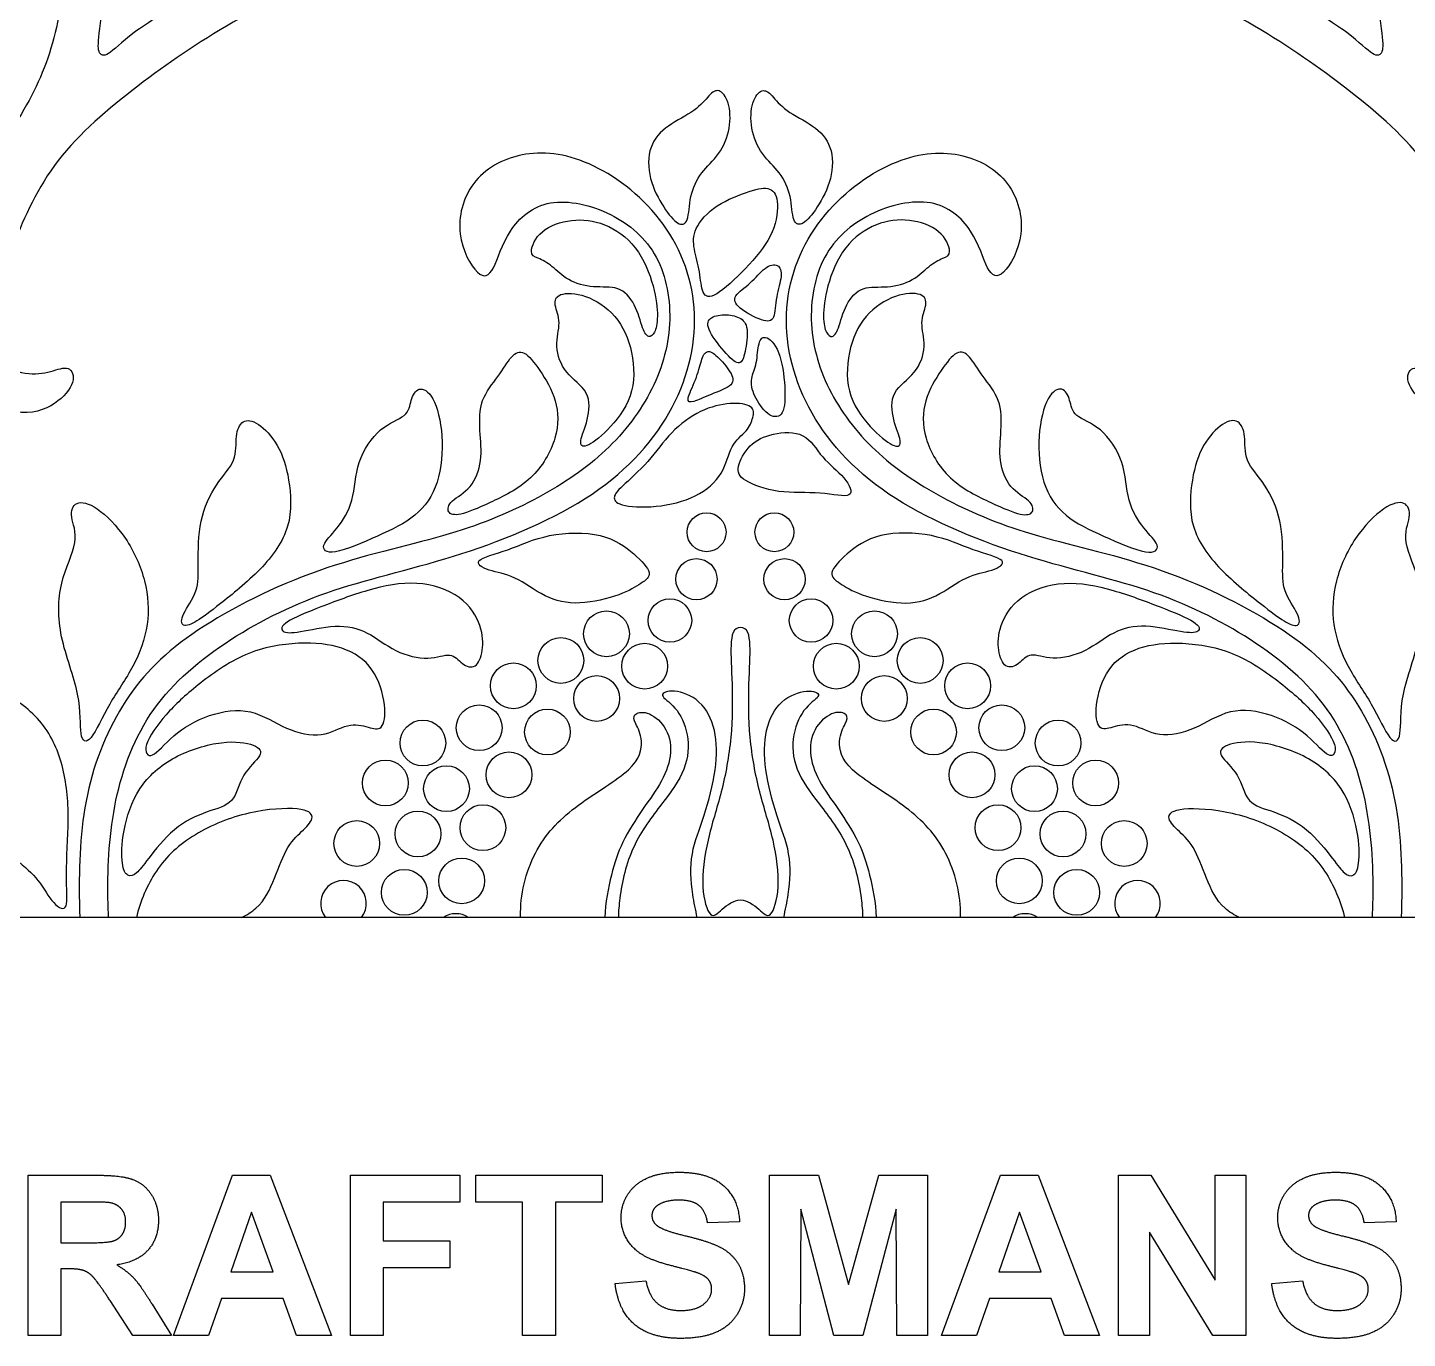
# Model space of a CAD drawing. Header units: millimetres. Extents: x 0 to 462, y -16 to 227.
# Drawn here: x 86.8 to 138.2, y -15.7 to 33.1 of the extents above; entities that cross this region are included whole.
import ezdxf

# ---------------------------------------------------------------- set-up
doc = ezdxf.new("R2010")
doc.units = ezdxf.units.MM
doc.header["$MEASUREMENT"] = 0
doc.layers.add('Layer 03', color=5, linetype='Continuous')

msp = doc.modelspace()

# ---------------------------------------------------------------- linework, layer by layer
at = {"layer": 'Layer 03'}
for p, q in [((226.757, 0), (0, 0)), ((86.86, -15.555), (86.86, -9.592)), ((86.86, -9.592), (89.381, -9.592)), ((92.268, -15.555), (94.462, -9.592)), ((94.462, -9.592), (95.865, -9.592)), ((95.865, -9.592), (98.156, -15.555)), ((98.86, -15.555), (98.86, -9.592)), ((98.86, -9.592), (102.934, -9.592)), ((102.934, -9.592), (102.934, -10.592)), ((103.527, -10.592), (103.527, -9.592)), ((103.527, -9.592), (108.23, -9.592)), ((108.23, -9.592), (108.23, -10.592)), ((114.453, -15.555), (114.453, -9.592)), ((114.453, -9.592), (116.277, -9.592)), ((116.277, -9.592), (117.397, -13.66)), ((117.397, -13.66), (118.531, -9.592)), ((118.531, -9.592), (120.342, -9.592)), ((120.342, -9.592), (120.342, -15.555)), ((120.86, -15.555), (123.055, -9.592)), ((123.055, -9.592), (124.458, -9.592)), ((124.458, -9.592), (126.749, -15.555)), ((127.453, -15.555), (127.453, -9.592)), ((127.453, -9.592), (128.653, -9.592)), ((128.653, -9.592), (131.045, -13.496)), ((131.045, -13.496), (131.045, -9.592)), ((131.045, -9.592), (132.193, -9.592)), ((132.193, -9.592), (132.193, -15.555)), ((89.012, -10.592), (88.082, -10.592)), ((88.082, -10.592), (88.082, -12.111)), ((102.934, -10.592), (100.082, -10.592)), ((100.082, -10.592), (100.082, -12.037)), ((105.268, -10.592), (103.527, -10.592)), ((105.268, -15.555), (105.268, -10.592)), ((108.23, -10.592), (106.49, -10.592)), ((106.49, -10.592), (106.49, -15.555)), ((95.175, -10.963), (94.401, -13.185)), ((95.985, -13.185), (95.175, -10.963)), ((115.619, -10.861), (115.601, -15.555)), ((116.85, -15.555), (115.619, -10.861)), ((119.175, -10.861), (117.928, -15.555)), ((119.193, -15.555), (119.175, -10.861)), ((123.768, -10.963), (122.993, -13.185)), ((124.577, -13.185), (123.768, -10.963)), ((113.342, -11.333), (112.156, -11.37)), ((130.957, -15.555), (128.601, -11.71)), ((128.601, -11.71), (128.601, -15.555)), ((137.786, -11.333), (136.601, -11.37)), ((88.082, -12.111), (88.964, -12.111)), ((100.082, -12.037), (102.564, -12.037)), ((102.564, -12.037), (102.564, -13.037)), ((88.324, -13.074), (88.082, -13.074)), ((88.082, -13.074), (88.082, -15.555)), ((94.401, -13.185), (95.985, -13.185)), ((102.564, -13.037), (100.082, -13.037)), ((100.082, -13.037), (100.082, -15.555)), ((122.993, -13.185), (124.577, -13.185)), ((108.712, -13.629), (109.86, -13.518)), ((133.156, -13.629), (134.305, -13.518)), ((90.761, -15.555), (89.913, -14.261)), ((94.053, -14.185), (93.575, -15.555)), ((96.349, -14.185), (94.053, -14.185)), ((96.849, -15.555), (96.349, -14.185)), ((122.645, -14.185), (122.168, -15.555)), ((124.942, -14.185), (122.645, -14.185)), ((125.441, -15.555), (124.942, -14.185)), ((91.474, -14.394), (92.193, -15.555)), ((88.082, -15.555), (86.86, -15.555)), ((92.193, -15.555), (90.761, -15.555)), ((93.575, -15.555), (92.268, -15.555)), ((98.156, -15.555), (96.849, -15.555)), ((100.082, -15.555), (98.86, -15.555)), ((106.49, -15.555), (105.268, -15.555)), ((115.601, -15.555), (114.453, -15.555)), ((117.928, -15.555), (116.85, -15.555)), ((120.342, -15.555), (119.193, -15.555)), ((122.168, -15.555), (120.86, -15.555)), ((126.749, -15.555), (125.441, -15.555)), ((128.601, -15.555), (127.453, -15.555)), ((132.193, -15.555), (130.957, -15.555))]:
    msp.add_line(p, q, dxfattribs=at)
for centre, radius in [((112.116, 14.341), 0.724), ((114.641, 14.341), 0.724), ((111.74, 12.593), 0.767), ((115.017, 12.593), 0.767), ((110.752, 11.056), 0.809), ((116.005, 11.056), 0.809), ((108.389, 10.561), 0.852), ((118.368, 10.561), 0.852), ((106.692, 9.568), 0.852), ((120.066, 9.568), 0.852), ((109.812, 9.355), 0.852), ((116.945, 9.355), 0.852), ((104.924, 8.624), 0.852), ((121.833, 8.624), 0.852), ((108.025, 8.153), 0.852), ((118.732, 8.153), 0.852), ((103.651, 7.063), 0.852), ((106.191, 6.905), 0.852), ((120.566, 6.905), 0.852), ((123.106, 7.063), 0.852), ((101.555, 6.495), 0.852), ((125.202, 6.495), 0.852), ((100.159, 5.009), 0.852), ((104.76, 5.311), 0.852), ((121.998, 5.311), 0.852), ((126.598, 5.009), 0.852), ((102.432, 4.796), 0.852), ((124.325, 4.796), 0.852), ((103.789, 3.343), 0.852), ((122.968, 3.343), 0.852), ((99.093, 2.757), 0.852), ((101.37, 3.112), 0.852), ((125.387, 3.112), 0.852), ((127.664, 2.757), 0.852), ((102.999, 1.363), 0.852), ((123.758, 1.363), 0.852), ((100.861, 0.935), 0.852), ((125.896, 0.935), 0.852)]:
    msp.add_circle(centre, radius, dxfattribs=at)
for centre, start, end in [((98.599, 0.526), 321.8939, 218.1061), ((128.158, 0.526), 321.8939, 218.1061), ((102.784, -0.709), 56.3603, 123.6397), ((123.974, -0.709), 56.3603, 123.6397)]:
    msp.add_arc(centre, 0.852, start, end, dxfattribs=at)
for points, knots in [([(84.03, 75.271), (83.878, 74.963), (83.734, 74.226), (84.016, 73.168), (84.671, 72.885), (85.214, 73.103), (85.214, 73.364), (84.779, 73.864), (85.384, 74.955), (86.29, 75.419), (88.292, 74.828), (91.585, 73.098), (94.462, 70.98), (96.851, 68.562), (99.294, 65.377), (100.802, 62.419), (101.64, 58.79), (101.765, 54.942), (101.177, 51.621), (99.267, 47.736), (97.123, 45.19), (94.335, 42.804), (91.515, 41.503), (89.264, 41.354), (87.945, 41.781), (87.592, 42.636), (87.871, 43.49), (87.388, 43.62), (86.682, 43.1), (86.565, 41.911), (87.344, 40.611), (88.986, 39.867), (91.439, 39.793), (94.114, 40.722), (96.365, 42.422), (99.1, 44.728), (101.3, 47.466), (102.191, 49.633), (102.357, 50.32), (102.781, 50.017), (103.283, 48.887), (104.328, 48.157), (105.808, 48.132), (106.746, 48.699), (106.474, 49.168), (106.474, 50.278), (107.535, 50.821), (108.966, 50.574), (109.78, 49.513), (110.101, 48.206), (109.662, 45.892), (108.675, 43.816), (106.527, 41.551), (103.874, 39.494), (100.619, 37.891), (95.273, 35.604), (92.759, 34.195), (90.584, 32.867), (89.777, 31.986), (89.435, 32.157), (89.484, 32.818), (89.777, 35.116), (89.536, 37.74), (88.222, 39.776), (86.901, 40.716), (85.441, 40.836), (84.374, 40.024), (84.574, 39.203), (85.195, 39.644), (86.217, 39.842), (87.235, 39.123), (88.235, 37.602), (88.336, 35.201), (87.716, 31.852), (86.335, 29.332), (83.83, 25.85), (79.993, 22.861), (76.277, 21.305), (70.61, 21.483), (66.832, 22.562), (62.728, 25.702), (61.501, 30.104), (62.601, 34.084), (65.367, 36.229), (68.269, 36.684), (70.375, 35.689), (71.285, 34.152), (71.598, 32.843), (71.285, 32.274), (71.058, 32.473), (70.83, 33.868), (69.407, 35.29), (67.188, 35.774), (64.912, 34.949), (63.489, 33.412), (62.692, 31.563), (62.749, 29.969), (63.29, 29.343), (63.461, 29.571), (63.517, 31.108), (64.428, 32.985), (66.391, 33.953), (68.412, 33.64), (69.635, 32.502), (69.891, 30.738), (69.066, 29.856), (68.302, 29.856), (67.363, 30.083), (68.198, 28.86), (69.507, 28.12), (72.068, 28.717), (73.689, 31.164), (73.661, 33.668), (72.676, 36.524), (69.479, 38.494), (65.768, 38.751), (62.679, 37.067), (60.338, 34.155), (59.644, 29.902), (60.857, 25.629), (63.629, 21.991), (68.184, 20.083), (72.765, 19.226), (77.867, 19.828), (80.431, 21.089), (82.932, 22.74), (84.396, 24.735), (84.625, 24.23), (83.794, 22.465), (84.079, 20.788), (84.43, 20.171)], [284.813503, 284.813503, 284.813503, 284.813503, 285.716294, 286.942366, 288.168438, 289.39451, 290.620582, 291.846654, 293.072726, 294.298798, 295.52487, 296.750942, 297.977014, 299.203086, 300.429158, 301.65523, 302.881301, 304.107373, 305.333445, 306.559517, 307.785589, 309.011661, 310.237733, 311.463805, 312.689877, 313.915949, 315.142021, 316.368093, 317.594165, 318.820237, 320.046309, 321.272381, 322.498453, 323.724525, 324.950597, 326.176669, 327.402741, 328.628813, 329.854885, 331.080957, 332.307029, 333.533101, 334.759173, 335.985244, 337.211316, 338.437388, 339.66346, 340.889532, 342.115604, 343.341676, 344.567748, 345.79382, 347.019892, 348.245964, 349.472036, 350.698108, 351.92418, 353.150252, 354.376324, 355.602396, 356.828468, 358.05454, 359.280612, 360.506684, 361.732756, 362.958828, 364.1849, 365.410972, 366.637044, 367.863116, 369.089187, 370.315259, 371.541331, 372.767403, 373.993475, 375.219547, 376.445619, 377.671691, 378.897763, 380.123835, 381.349907, 382.575979, 383.802051, 385.028123, 386.254195, 387.480267, 388.706339, 389.932411, 391.158483, 392.384555, 393.610627, 394.836699, 396.062771, 397.288843, 398.514915, 399.740987, 400.967059, 402.193131, 403.419202, 404.645274, 405.871346, 407.097418, 408.32349, 409.549562, 410.775634, 412.001706, 413.227778, 414.45385, 415.679922, 416.905994, 418.132066, 419.358138, 420.58421, 421.810282, 423.036354, 424.262426, 425.488498, 426.71457, 427.940642, 429.166714, 430.392786, 431.618858, 432.84493, 434.071002, 435.297074, 436.523145, 437.749217, 438.975289, 440.201361, 441.28472, 441.28472, 441.28472, 441.28472]), ([(142.328, 20.171), (142.678, 20.788), (142.964, 22.465), (142.132, 24.23), (142.361, 24.735), (143.825, 22.74), (146.326, 21.089), (148.89, 19.828), (153.993, 19.226), (158.573, 20.083), (163.128, 21.991), (165.9, 25.629), (167.113, 29.902), (166.419, 34.155), (164.079, 37.067), (160.989, 38.751), (157.278, 38.494), (154.081, 36.524), (153.096, 33.668), (153.068, 31.164), (154.69, 28.717), (157.25, 28.12), (158.559, 28.86), (159.394, 30.083), (158.456, 29.856), (157.691, 29.856), (156.866, 30.738), (157.122, 32.502), (158.346, 33.64), (160.366, 33.953), (162.329, 32.985), (163.24, 31.108), (163.297, 29.571), (163.467, 29.343), (164.008, 29.969), (164.065, 31.563), (163.268, 33.412), (161.845, 34.949), (159.569, 35.774), (157.35, 35.29), (155.927, 33.868), (155.699, 32.473), (155.472, 32.274), (155.159, 32.843), (155.472, 34.152), (156.382, 35.689), (158.488, 36.684), (161.39, 36.229), (164.156, 34.084), (165.256, 30.104), (164.029, 25.702), (159.925, 22.562), (156.147, 21.483), (150.481, 21.305), (146.764, 22.861), (142.927, 25.85), (140.423, 29.332), (139.041, 31.852), (138.422, 35.201), (138.522, 37.602), (139.522, 39.123), (140.54, 39.842), (141.562, 39.644), (142.183, 39.203), (142.383, 40.024), (141.317, 40.836), (139.856, 40.716), (138.535, 39.776), (137.221, 37.74), (136.98, 35.116), (137.274, 32.818), (137.323, 32.157), (136.98, 31.986), (136.173, 32.867), (133.998, 34.195), (131.484, 35.604), (126.139, 37.891), (122.883, 39.494), (120.23, 41.551), (118.082, 43.816), (117.096, 45.892), (116.657, 48.206), (116.977, 49.513), (117.791, 50.574), (119.222, 50.821), (120.283, 50.278), (120.283, 49.168), (120.012, 48.699), (120.949, 48.132), (122.429, 48.157), (123.475, 48.887), (123.976, 50.017), (124.4, 50.32), (124.566, 49.633), (125.457, 47.466), (127.658, 44.728), (130.392, 42.422), (132.643, 40.722), (135.318, 39.793), (137.771, 39.867), (139.413, 40.611), (140.192, 41.911), (140.075, 43.1), (139.369, 43.62), (138.886, 43.49), (139.165, 42.636), (138.812, 41.781), (137.493, 41.354), (135.242, 41.503), (132.422, 42.804), (129.634, 45.19), (127.49, 47.736), (125.58, 51.621), (124.992, 54.942), (125.117, 58.79), (125.955, 62.419), (127.463, 65.377), (129.906, 68.562), (132.296, 70.98), (135.173, 73.098), (138.465, 74.828), (140.467, 75.419), (141.373, 74.955), (141.978, 73.864), (141.543, 73.364), (141.543, 73.103), (142.087, 72.885), (142.741, 73.168), (143.023, 74.226), (142.88, 74.963), (142.727, 75.271)], [27.157249, 27.157249, 27.157249, 27.157249, 28.240608, 29.46668, 30.692752, 31.918824, 33.144896, 34.370968, 35.59704, 36.823112, 38.049184, 39.275256, 40.501328, 41.7274, 42.953472, 44.179544, 45.405616, 46.631688, 47.85776, 49.083831, 50.309903, 51.535975, 52.762047, 53.988119, 55.214191, 56.440263, 57.666335, 58.892407, 60.118479, 61.344551, 62.570623, 63.796695, 65.022767, 66.248839, 67.474911, 68.700983, 69.927055, 71.153127, 72.379199, 73.605271, 74.831343, 76.057415, 77.283487, 78.509559, 79.735631, 80.961703, 82.187774, 83.413846, 84.639918, 85.86599, 87.092062, 88.318134, 89.544206, 90.770278, 91.99635, 93.222422, 94.448494, 95.674566, 96.900638, 98.12671, 99.352782, 100.578854, 101.804926, 103.030998, 104.25707, 105.483142, 106.709214, 107.935286, 109.161358, 110.38743, 111.613502, 112.839574, 114.065646, 115.291717, 116.517789, 117.743861, 118.969933, 120.196005, 121.422077, 122.648149, 123.874221, 125.100293, 126.326365, 127.552437, 128.778509, 130.004581, 131.230653, 132.456725, 133.682797, 134.908869, 136.134941, 137.361013, 138.587085, 139.813157, 141.039229, 142.265301, 143.491373, 144.717445, 145.943517, 147.169589, 148.395661, 149.621732, 150.847804, 152.073876, 153.299948, 154.52602, 155.752092, 156.978164, 158.204236, 159.430308, 160.65638, 161.882452, 163.108524, 164.334596, 165.560668, 166.78674, 168.012812, 169.238884, 170.464956, 171.691028, 172.9171, 174.143172, 175.369244, 176.595316, 177.821388, 179.04746, 180.273532, 181.499604, 182.725675, 183.628467, 183.628467, 183.628467, 183.628467]), ([(113.379, 60.154), (113.102, 60.154), (112.793, 59.628), (111.807, 58.07), (111.217, 56.689), (111.512, 54.998), (112.204, 53.104), (112.873, 50.974), (112.972, 48.806), (112.454, 48.215), (111.986, 48.437), (111.888, 49.915), (111.494, 51.64), (110.177, 53.488), (108.208, 54.72), (106.097, 54.966), (103.747, 53.833), (103.557, 51.886), (104.131, 50.235), (104.846, 49.89), (105.097, 50.038), (105.073, 51.147), (105.836, 52.252), (107.815, 52.905), (109.786, 52.215), (111.289, 50.44), (111.909, 47.849), (111.286, 44.436), (108.903, 41.008), (104.348, 37.796), (98.878, 35.597), (94.286, 33.336), (90.92, 31.011), (87.68, 28.284), (86.249, 24.945), (85.247, 22.517), (85.558, 20.617), (86.807, 20.162), (87.733, 20.303), (88.416, 20.588), (88.672, 19.962), (87.961, 19.079), (86.968, 18.704), (86.297, 18.835), (86.247, 18.846)], [22.069582, 22.069582, 22.069582, 22.069582, 23.295654, 24.521726, 25.747798, 26.97387, 28.199942, 29.426014, 30.652086, 31.878158, 33.10423, 34.330302, 35.556374, 36.782446, 38.008518, 39.23459, 40.460662, 41.686734, 42.912806, 44.138878, 45.36495, 46.591021, 47.817093, 49.043165, 50.269237, 51.495309, 52.721381, 53.947453, 55.173525, 56.399597, 57.625669, 58.851741, 60.077813, 61.303885, 62.529957, 63.756029, 64.982101, 66.208173, 67.434245, 68.660317, 69.886389, 71.112461, 72.338533, 72.436733, 72.436733, 72.436733, 72.436733]), ([(140.51, 18.846), (140.46, 18.835), (139.789, 18.704), (138.796, 19.079), (138.085, 19.962), (138.341, 20.588), (139.024, 20.303), (139.95, 20.162), (141.199, 20.617), (141.51, 22.517), (140.508, 24.945), (139.077, 28.284), (135.837, 31.011), (132.471, 33.336), (127.879, 35.597), (122.41, 37.796), (117.855, 41.008), (115.471, 44.436), (114.849, 47.849), (115.468, 50.44), (116.971, 52.215), (118.942, 52.905), (120.921, 52.252), (121.685, 51.147), (121.66, 50.038), (121.912, 49.89), (122.626, 50.235), (123.2, 51.886), (123.01, 53.833), (120.66, 54.966), (118.549, 54.72), (116.58, 53.488), (115.264, 51.64), (114.869, 49.915), (114.771, 48.437), (114.303, 48.215), (113.786, 48.806), (113.884, 50.974), (114.553, 53.104), (115.245, 54.998), (115.54, 56.689), (114.95, 58.07), (113.964, 59.628), (113.655, 60.154), (113.379, 60.154)], [-28.297568, -28.297568, -28.297568, -28.297568, -28.199368, -26.973296, -25.747224, -24.521152, -23.29508, -22.069008, -20.842936, -19.616864, -18.390792, -17.16472, -15.938648, -14.712576, -13.486504, -12.260432, -11.034361, -9.808289, -8.582217, -7.356145, -6.130073, -4.904001, -3.677929, -2.451857, -1.225785, 0.000287, 1.226359, 2.452431, 3.678503, 4.904575, 6.130647, 7.356719, 8.582791, 9.808863, 11.034935, 12.261007, 13.487079, 14.713151, 15.939223, 17.165295, 18.391367, 19.617439, 20.843511, 22.069582, 22.069582, 22.069582, 22.069582]), ([(89.854, 0), (89.841, 0.256), (89.799, 1.71), (89.943, 4.375), (91.258, 7.907), (94.266, 10.458), (98.082, 12.319), (102.929, 13.344), (108.252, 15.584), (111.182, 18.904), (112.029, 22.765), (110.623, 26.193), (107.669, 28.374), (105.149, 28.612), (103.209, 27.489), (102.698, 25.378), (103.651, 23.71), (104.196, 23.948), (104.639, 25.616), (106.137, 26.91), (108.656, 26.331), (110.46, 24.765), (110.946, 22.075), (110.172, 19.471), (108.345, 17.165), (105.772, 15.48), (102.561, 14.149), (97.686, 13.152), (92.763, 10.689), (90.347, 8.255), (88.832, 4.659), (88.743, 1.621), (88.773, 0.234), (88.782, 0)], [4.970079, 4.970079, 4.970079, 4.970079, 5.353255, 7.137674, 8.922092, 10.70651, 12.490929, 14.275347, 16.059766, 17.844184, 19.628602, 21.413021, 23.197439, 24.981858, 26.766276, 28.550694, 30.335113, 32.119531, 33.90395, 35.688368, 37.472786, 39.257205, 41.041623, 42.826042, 44.61046, 46.394878, 48.179297, 49.963715, 51.748134, 53.532552, 55.31697, 57.101389, 57.475223, 57.475223, 57.475223, 57.475223]), ([(136.903, 0), (136.916, 0.256), (136.958, 1.71), (136.814, 4.375), (135.5, 7.907), (132.491, 10.458), (128.675, 12.319), (123.828, 13.344), (118.506, 15.584), (115.575, 18.904), (114.728, 22.765), (116.134, 26.193), (119.088, 28.374), (121.608, 28.612), (123.548, 27.489), (124.059, 25.378), (123.106, 23.71), (122.561, 23.948), (122.118, 25.616), (120.62, 26.91), (118.101, 26.331), (116.297, 24.765), (115.811, 22.075), (116.586, 19.471), (118.412, 17.165), (120.985, 15.48), (124.196, 14.149), (129.071, 13.152), (133.994, 10.689), (136.41, 8.255), (137.925, 4.659), (138.015, 1.621), (137.984, 0.234), (137.975, 0)], [4.970079, 4.970079, 4.970079, 4.970079, 5.353255, 7.137674, 8.922092, 10.70651, 12.490929, 14.275347, 16.059766, 17.844184, 19.628602, 21.413021, 23.197439, 24.981858, 26.766276, 28.550694, 30.335113, 32.119531, 33.90395, 35.688368, 37.472786, 39.257205, 41.041623, 42.826042, 44.61046, 46.394878, 48.179297, 49.963715, 51.748134, 53.532552, 55.31697, 57.101389, 57.475223, 57.475223, 57.475223, 57.475223]), ([(111.767, 0), (111.708, 0.282), (111.537, 1.071), (111.48, 2.414), (112.049, 3.733), (112.506, 5.548), (112.506, 7.028), (111.913, 8.144), (110.843, 8.525), (110.262, 8.289), (110.97, 7.908), (111.496, 6.855), (111.405, 5.495), (110.795, 4.684), (110.441, 4.219), (110.086, 3.753), (109.279, 2.7), (108.901, 1.053), (108.835, 0.227), (108.831, 0)], [8.711458, 8.711458, 8.711458, 8.711458, 9.109306, 9.810022, 10.510738, 11.211454, 11.91217, 12.612886, 13.313602, 14.014317, 14.715033, 15.415749, 16.116465, 16.817181, 16.817181, 16.817181, 17.517897, 18.218613, 18.503974, 18.503974, 18.503974, 18.503974]), ([(114.991, 0), (115.049, 0.282), (115.22, 1.071), (115.277, 2.414), (114.708, 3.733), (114.251, 5.548), (114.251, 7.028), (114.844, 8.144), (115.914, 8.525), (116.495, 8.289), (115.787, 7.908), (115.261, 6.855), (115.352, 5.495), (115.962, 4.684), (116.316, 4.219), (116.671, 3.753), (117.478, 2.7), (117.856, 1.053), (117.922, 0.227), (117.926, 0)], [8.711458, 8.711458, 8.711458, 8.711458, 9.109306, 9.810022, 10.510738, 11.211454, 11.91217, 12.612886, 13.313602, 14.014317, 14.715033, 15.415749, 16.116465, 16.817181, 16.817181, 16.817181, 17.517897, 18.218613, 18.503974, 18.503974, 18.503974, 18.503974]), ([(105.194, 0), (105.192, 0.064), (105.178, 0.925), (105.673, 2.689), (107.222, 4.222), (109.555, 5.541), (109.787, 6.634), (109.442, 7.266), (109.347, 7.572), (109.863, 7.725), (110.629, 7.17), (110.878, 6.155), (110.623, 5.431), (110.436, 5.084), (110.248, 4.738), (109.751, 4.076), (108.917, 2.767), (108.58, 1.687), (108.34, 0.549), (108.324, 0)], [9.95094, 9.95094, 9.95094, 9.95094, 10.012778, 10.782992, 11.553205, 12.323419, 13.093633, 13.863846, 14.63406, 15.404274, 16.174487, 16.944701, 17.714915, 17.714915, 17.714915, 18.485129, 19.255342, 20.025556, 20.790303, 20.790303, 20.790303, 20.790303]), ([(121.563, 0), (121.566, 0.064), (121.579, 0.925), (121.084, 2.689), (119.535, 4.222), (117.202, 5.541), (116.97, 6.634), (117.315, 7.266), (117.411, 7.572), (116.894, 7.725), (116.128, 7.17), (115.879, 6.155), (116.134, 5.431), (116.322, 5.084), (116.509, 4.738), (117.006, 4.076), (117.841, 2.767), (118.177, 1.687), (118.417, 0.549), (118.433, 0)], [9.95094, 9.95094, 9.95094, 9.95094, 10.012778, 10.782992, 11.553205, 12.323419, 13.093633, 13.863846, 14.63406, 15.404274, 16.174487, 16.944701, 17.714915, 17.714915, 17.714915, 18.485129, 19.255342, 20.025556, 20.790303, 20.790303, 20.790303, 20.790303]), ([(94.805, 0), (95.005, 0.099), (95.596, 0.463), (96.048, 1.458), (96.498, 2.735), (97.145, 3.271), (97.569, 3.762), (97.145, 4.119), (95.092, 4.007), (92.972, 3.159), (91.552, 1.87), (91.034, 0.586), (90.889, 0)], [2.930539, 2.930539, 2.930539, 2.930539, 3.296285, 4.120356, 4.944427, 5.768498, 6.592569, 7.41664, 8.240712, 9.064783, 9.888854, 10.662151, 10.662151, 10.662151, 10.662151]), ([(131.952, 0), (131.752, 0.099), (131.161, 0.463), (130.709, 1.458), (130.259, 2.735), (129.612, 3.271), (129.188, 3.762), (129.612, 4.119), (131.665, 4.007), (133.785, 3.159), (135.206, 1.87), (135.723, 0.586), (135.868, 0)], [2.930539, 2.930539, 2.930539, 2.930539, 3.296285, 4.120356, 4.944427, 5.768498, 6.592569, 7.41664, 8.240712, 9.064783, 9.888854, 10.662151, 10.662151, 10.662151, 10.662151])]:
    msp.add_open_spline(points, degree=3, knots=knots, dxfattribs=at)
for points, degree in [([(110.521, 26.451), (110.333, 26.743), (109.93, 27.483), (109.93, 28.753), (110.635, 29.499), (111.744, 30.023), (112.228, 30.648), (112.571, 30.89), (112.974, 30.406), (113.035, 29.378), (112.611, 28.37), (111.886, 27.765), (111.462, 26.857), (111.462, 25.829), (111.059, 25.728), (110.709, 26.158), (110.521, 26.451)], 3), ([(116.236, 26.451), (116.424, 26.743), (116.828, 27.483), (116.828, 28.753), (116.122, 29.499), (115.013, 30.023), (114.529, 30.648), (114.186, 30.89), (113.783, 30.406), (113.722, 29.378), (114.146, 28.37), (114.872, 27.765), (115.295, 26.857), (115.295, 25.829), (115.698, 25.728), (116.048, 26.158), (116.236, 26.451)], 3), ([(111.664, 24.884), (111.713, 24.623), (111.888, 24.029), (111.922, 23.157), (112.359, 23), (113.597, 24.152), (114.609, 25.338), (114.853, 26.664), (114.522, 27.239), (113.824, 27.082), (112.411, 26.559), (111.591, 25.6), (111.614, 25.146), (111.664, 24.884)], 3), ([(110.123, 23.514), (109.995, 23.973), (109.562, 25.048), (108.314, 25.907), (107.091, 26.037), (105.862, 25.62), (105.472, 24.658), (105.81, 24.58), (106.382, 24.268), (106.902, 23.696), (107.916, 23.41), (108.86, 23.54), (109.485, 22.864), (109.737, 21.823), (109.962, 21.563), (110.196, 21.719), (110.326, 22.291), (110.25, 23.054), (110.123, 23.514)], 3), ([(116.635, 23.514), (116.762, 23.973), (117.195, 25.048), (118.444, 25.907), (119.666, 26.037), (120.895, 25.62), (121.285, 24.658), (120.947, 24.58), (120.375, 24.268), (119.855, 23.696), (118.841, 23.41), (117.897, 23.54), (117.273, 22.864), (117.02, 21.823), (116.796, 21.563), (116.561, 21.719), (116.431, 22.291), (116.507, 23.054), (116.635, 23.514)], 3), ([(114.291, 24.163), (114.118, 24.035), (113.771, 23.58), (113.07, 23.149), (113.214, 22.7), (114.274, 22.143), (114.669, 22.215), (114.687, 23.113), (114.956, 23.921), (114.812, 24.352), (114.465, 24.292), (114.291, 24.163)], 3), ([(108.426, 18.157), (108.74, 18.477), (109.45, 19.343), (109.424, 21.083), (108.8, 22.485), (107.58, 23.238), (106.541, 23.264), (106.411, 22.823), (106.723, 22.173), (106.437, 21.29), (106.801, 20.226), (107.817, 19.603), (107.721, 18.486), (107.332, 17.655), (107.565, 17.421), (108.112, 17.837), (108.426, 18.157)], 3), ([(118.331, 18.157), (118.017, 18.477), (117.307, 19.343), (117.333, 21.083), (117.957, 22.485), (119.177, 23.238), (120.216, 23.264), (120.346, 22.823), (120.034, 22.173), (120.32, 21.29), (119.956, 20.226), (118.94, 19.603), (119.036, 18.486), (119.425, 17.655), (119.192, 17.421), (118.645, 17.837), (118.331, 18.157)], 3), ([(112.25, 21.802), (112.374, 21.558), (112.904, 20.883), (113.379, 20.504), (113.555, 20.974), (113.699, 22.004), (113.379, 22.365), (112.778, 22.474), (112.163, 22.347), (112.127, 22.046), (112.25, 21.802)], 3), ([(114.05, 21.284), (114.008, 21.077), (113.995, 20.508), (113.704, 20.023), (113.898, 19.325), (114.461, 18.588), (115.023, 18.627), (115.062, 19.694), (114.868, 21.187), (114.247, 21.75), (114.092, 21.491), (114.05, 21.284)], 3), ([(104.057, 15.445), (104.528, 15.663), (105.689, 16.226), (106.636, 17.89), (106.585, 19.272), (105.893, 20.424), (105.305, 21.167), (104.857, 20.962), (104.396, 20.143), (103.656, 19.298), (103.66, 18.12), (103.788, 16.994), (103.384, 15.944), (102.529, 15.509), (102.425, 15.049), (102.861, 14.921), (103.585, 15.228), (104.057, 15.445)], 3), ([(111.921, 20.721), (111.859, 20.531), (111.74, 20.021), (111.313, 19.202), (111.58, 19.149), (112.238, 19.469), (113.199, 19.807), (113.057, 20.288), (112.487, 20.946), (112.114, 21.16), (111.983, 20.911), (111.921, 20.721)], 3), ([(122.7, 15.445), (122.229, 15.663), (121.069, 16.226), (120.121, 17.89), (120.173, 19.272), (120.864, 20.424), (121.452, 21.167), (121.9, 20.962), (122.361, 20.143), (123.101, 19.298), (123.097, 18.12), (122.969, 16.994), (123.373, 15.944), (124.228, 15.509), (124.332, 15.049), (123.897, 14.921), (123.172, 15.228), (122.7, 15.445)], 3), ([(99.863, 14.201), (100.414, 14.447), (101.35, 14.883), (102.196, 16.094), (102.351, 17.983), (101.964, 19.509), (101.359, 19.799), (101.092, 19.266), (101.02, 18.637), (99.959, 18.322), (99.038, 16.966), (99.014, 15.464), (98.36, 14.423), (97.706, 13.841), (98.045, 13.405), (99.312, 13.954), (99.863, 14.201)], 3), ([(126.894, 14.201), (126.343, 14.447), (125.407, 14.883), (124.561, 16.094), (124.406, 17.983), (124.793, 19.509), (125.398, 19.799), (125.665, 19.266), (125.737, 18.637), (126.798, 18.322), (127.719, 16.966), (127.743, 15.464), (128.397, 14.423), (129.051, 13.841), (128.712, 13.405), (127.445, 13.954), (126.894, 14.201)], 3), ([(108.996, 16.065), (109.223, 16.278), (109.985, 16.95), (110.76, 18.093), (111.884, 18.926), (113.047, 19.198), (113.899, 19.062), (113.861, 18.616), (113.667, 18.113), (112.989, 17.628), (112.795, 16.504), (111.787, 15.613), (110.217, 15.225), (108.745, 15.322), (108.628, 15.671), (108.77, 15.852), (108.996, 16.065)], 3), ([(94.023, 11.688), (94.436, 12.013), (95.59, 12.93), (96.729, 14.52), (96.6, 16.385), (96.206, 17.642), (95.393, 18.48), (94.813, 18.565), (94.555, 17.962), (94.654, 17.001), (93.841, 16.188), (93.2, 14.809), (93.181, 13.079), (93.227, 12.157), (92.536, 11.235), (92.559, 10.774), (93.112, 10.981), (93.61, 11.363), (94.023, 11.688)], 3), ([(132.735, 11.688), (132.322, 12.013), (131.167, 12.93), (130.029, 14.52), (130.157, 16.385), (130.551, 17.642), (131.364, 18.48), (131.944, 18.565), (132.202, 17.962), (132.103, 17.001), (132.916, 16.188), (133.557, 14.809), (133.576, 13.079), (133.53, 12.157), (134.222, 11.235), (134.199, 10.774), (133.645, 10.981), (133.148, 11.363), (132.735, 11.688)], 3), ([(117.224, 16.364), (117.004, 16.624), (116.374, 17.088), (115.826, 18.116), (114.532, 18.05), (113.686, 17.635), (113.189, 16.723), (113.379, 16.274), (114.761, 15.757), (116.395, 15.869), (117.694, 15.534), (117.444, 16.105), (117.224, 16.364)], 3), ([(91.192, 12.529), (91.052, 13.077), (90.56, 14.184), (89.361, 15.383), (88.592, 15.537), (88.377, 14.952), (88.807, 14.061), (87.977, 12.523), (87.946, 10.493), (88.882, 8.192), (88.733, 6.622), (89.156, 6.398), (89.852, 7.993), (90.824, 9.314), (91.397, 10.901), (91.331, 11.982), (91.192, 12.529)], 3), ([(135.565, 12.529), (135.705, 13.077), (136.197, 14.184), (137.396, 15.383), (138.165, 15.537), (138.38, 14.952), (137.95, 14.061), (138.78, 12.523), (138.811, 10.493), (137.875, 8.192), (138.025, 6.622), (137.601, 6.398), (136.905, 7.993), (135.933, 9.314), (135.36, 10.901), (135.426, 11.982), (135.565, 12.529)], 3), ([(109.402, 13.537), (109.095, 13.803), (108.325, 14.365), (106.15, 14.321), (104.707, 13.633), (103.308, 13.3), (103.974, 12.878), (104.951, 12.767), (106.083, 11.879), (107.326, 11.59), (109.014, 12.012), (109.702, 12.456), (110.168, 12.767), (109.709, 13.27), (109.402, 13.537)], 3), ([(117.355, 13.537), (117.662, 13.803), (118.432, 14.365), (120.607, 14.321), (122.05, 13.633), (123.449, 13.3), (122.783, 12.878), (121.806, 12.767), (120.674, 11.879), (119.431, 11.59), (117.743, 12.012), (117.055, 12.456), (116.589, 12.767), (117.048, 13.27), (117.355, 13.537)], 3), ([(97.761, 11.562), (98.296, 11.77), (99.499, 12.225), (101.346, 12.599), (103.084, 12.005), (103.787, 10.817), (103.809, 9.916), (103.545, 9.212), (102.996, 9.41), (102.622, 9.916), (101.83, 9.542), (100.488, 9.85), (99.521, 10.685), (98.333, 10.949), (96.859, 10.576), (96.244, 10.597), (96.288, 10.971), (97.226, 11.353), (97.761, 11.562)], 3), ([(128.996, 11.562), (128.461, 11.77), (127.259, 12.225), (125.411, 12.599), (123.674, 12.005), (122.97, 10.817), (122.948, 9.916), (123.212, 9.212), (123.762, 9.41), (124.135, 9.916), (124.927, 9.542), (126.269, 9.85), (127.237, 10.685), (128.424, 10.949), (129.898, 10.576), (130.514, 10.597), (130.47, 10.971), (129.531, 11.353), (128.996, 11.562)], 3), ([(113.379, 10.801), (113.107, 10.801), (112.978, 10.234), (113.081, 8.791), (113.081, 6.703), (112.694, 4.615), (112.111, 2.909), (111.876, 1.026), (112.262, -0.137), (112.644, 0.286), (113.125, 0.653), (113.379, 0.653)], 3), ([(113.379, 0.653), (113.632, 0.653), (114.113, 0.286), (114.495, -0.137), (114.881, 1.026), (114.647, 2.909), (114.063, 4.615), (113.676, 6.703), (113.676, 8.791), (113.779, 10.234), (113.65, 10.801), (113.379, 10.801)], 3), ([(93.19, 8.659), (93.681, 9.051), (94.922, 9.949), (96.996, 10.292), (98.622, 10.12), (99.777, 9.351), (100.226, 7.811), (100.055, 6.912), (99.563, 7.084), (98.771, 7.276), (97.852, 6.656), (96.462, 6.955), (95.2, 7.832), (93.575, 7.618), (92.163, 6.784), (91.436, 5.8), (91.051, 6.314), (91.971, 7.597), (92.698, 8.267), (93.19, 8.659)], 3), ([(133.568, 8.659), (133.076, 9.051), (131.835, 9.949), (129.761, 10.292), (128.135, 10.12), (126.981, 9.351), (126.531, 7.811), (126.702, 6.912), (127.194, 7.084), (127.986, 7.276), (128.905, 6.656), (130.295, 6.955), (131.557, 7.832), (133.183, 7.618), (134.594, 6.784), (135.321, 5.8), (135.706, 6.314), (134.787, 7.597), (134.059, 8.267), (133.568, 8.659)], 3), ([(86.375, 2.179), (85.986, 2.489), (84.921, 3.304), (83.997, 5.051), (84.047, 6.773), (83.923, 7.896), (82.974, 8.221), (82.974, 8.81), (83.823, 9.134), (85.769, 8.56), (87.428, 7.412), (88.219, 5.715), (88.418, 3.694), (88.219, 1.473), (88.399, 0.178), (87.803, 0.426), (87.257, 1.444), (86.764, 1.869), (86.375, 2.179)], 3), ([(91.351, 2.209), (91.578, 2.506), (92.258, 3.385), (93.575, 4.001), (94.553, 4.192), (94.786, 5.382), (95.658, 6.062), (95.403, 6.444), (94.17, 6.636), (92.237, 6.062), (90.877, 4.872), (90.346, 3.172), (90.325, 1.876), (90.558, 1.494), (90.898, 1.6), (91.125, 1.912), (91.351, 2.209)], 3), ([(135.406, 2.209), (135.179, 2.506), (134.499, 3.385), (133.182, 4.001), (132.204, 4.192), (131.971, 5.382), (131.1, 6.062), (131.355, 6.444), (132.587, 6.636), (134.52, 6.062), (135.88, 4.872), (136.411, 3.172), (136.433, 1.876), (136.199, 1.494), (135.859, 1.6), (135.632, 1.912), (135.406, 2.209)], 3), ([(89.381, -9.592), (90.332, -9.592), (90.763, -9.753)], 2), ([(90.763, -9.753), (91.194, -9.914), (91.453, -10.326)], 2), ([(109.189, -10.3), (109.445, -9.9), (109.925, -9.69)], 2), ([(109.925, -9.69), (110.405, -9.481), (111.083, -9.481)], 2), ([(111.083, -9.481), (112.192, -9.481), (112.753, -9.986)], 2), ([(133.634, -10.3), (133.889, -9.9), (134.369, -9.69)], 2), ([(134.369, -9.69), (134.849, -9.481), (135.528, -9.481)], 2), ([(135.528, -9.481), (136.637, -9.481), (137.197, -9.986)], 2), ([(112.753, -9.986), (113.313, -10.49), (113.342, -11.333)], 2), ([(137.197, -9.986), (137.758, -10.49), (137.786, -11.333)], 2), ([(89.882, -10.613), (89.737, -10.592), (89.012, -10.592)], 2), ([(90.331, -10.848), (90.171, -10.662), (89.882, -10.613)], 2), ([(91.453, -10.326), (91.712, -10.738), (91.712, -11.267)], 2), ([(108.934, -11.159), (108.934, -10.7), (109.189, -10.3)], 2), ([(110.27, -10.732), (110.082, -10.869), (110.082, -11.098)], 2), ([(111.079, -10.518), (110.563, -10.518), (110.27, -10.732)], 2), ([(111.83, -10.717), (111.58, -10.518), (111.079, -10.518)], 2), ([(112.156, -11.37), (112.081, -10.916), (111.83, -10.717)], 2), ([(133.379, -11.159), (133.379, -10.7), (133.634, -10.3)], 2), ([(134.715, -10.732), (134.527, -10.869), (134.527, -11.098)], 2), ([(135.524, -10.518), (135.007, -10.518), (134.715, -10.732)], 2), ([(136.275, -10.717), (136.024, -10.518), (135.524, -10.518)], 2), ([(136.601, -11.37), (136.525, -10.916), (136.275, -10.717)], 2), ([(90.49, -11.335), (90.49, -11.033), (90.331, -10.848)], 2), ([(91.712, -11.267), (91.712, -11.94), (91.323, -12.378)], 2), ([(109.474, -12.37), (108.934, -11.873), (108.934, -11.159)], 2), ([(110.082, -11.098), (110.082, -11.308), (110.259, -11.457)], 2), ([(133.919, -12.37), (133.379, -11.873), (133.379, -11.159)], 2), ([(134.527, -11.098), (134.527, -11.308), (134.704, -11.457)], 2), ([(90.035, -12.037), (90.248, -11.964), (90.369, -11.784)], 2), ([(90.369, -11.784), (90.49, -11.604), (90.49, -11.335)], 2), ([(110.259, -11.457), (110.485, -11.646), (111.354, -11.853)], 2), ([(134.704, -11.457), (134.929, -11.646), (135.798, -11.853)], 2), ([(88.964, -12.111), (89.821, -12.111), (90.035, -12.037)], 2), ([(111.354, -11.853), (112.223, -12.06), (112.639, -12.281)], 2), ([(112.639, -12.281), (113.056, -12.502), (113.291, -12.885)], 2), ([(135.798, -11.853), (136.667, -12.06), (137.084, -12.281)], 2), ([(137.084, -12.281), (137.5, -12.502), (137.736, -12.885)], 2), ([(91.323, -12.378), (90.935, -12.816), (90.162, -12.93)], 2), ([(110.809, -12.962), (109.858, -12.723), (109.474, -12.37)], 2), ([(135.254, -12.962), (134.302, -12.723), (133.919, -12.37)], 2), ([(88.925, -13.141), (88.736, -13.074), (88.324, -13.074)], 2), ([(89.284, -13.388), (89.115, -13.207), (88.925, -13.141)], 2), ([(90.162, -12.93), (90.547, -13.157), (90.798, -13.429)], 2), ([(111.757, -13.222), (111.549, -13.149), (110.809, -12.962)], 2), ([(112.183, -13.474), (112.061, -13.329), (111.757, -13.222)], 2), ([(113.291, -12.885), (113.527, -13.268), (113.527, -13.831)], 2), ([(136.202, -13.222), (135.993, -13.149), (135.254, -12.962)], 2), ([(136.627, -13.474), (136.505, -13.329), (136.202, -13.222)], 2), ([(137.736, -12.885), (137.971, -13.268), (137.971, -13.831)], 2), ([(89.913, -14.261), (89.453, -13.568), (89.284, -13.388)], 2), ([(90.798, -13.429), (91.048, -13.701), (91.474, -14.394)], 2), ([(109.431, -15.146), (108.829, -14.626), (108.712, -13.629)], 2), ([(109.86, -13.518), (109.965, -14.092), (110.284, -14.361)], 2), ([(112.013, -14.389), (112.305, -14.148), (112.305, -13.826)], 2), ([(112.305, -13.826), (112.305, -13.62), (112.183, -13.474)], 2), ([(113.527, -13.831), (113.527, -14.342), (113.244, -14.787)], 2), ([(133.875, -15.146), (133.273, -14.626), (133.156, -13.629)], 2), ([(134.305, -13.518), (134.409, -14.092), (134.729, -14.361)], 2), ([(136.458, -14.389), (136.749, -14.148), (136.749, -13.826)], 2), ([(136.749, -13.826), (136.749, -13.62), (136.627, -13.474)], 2), ([(137.971, -13.831), (137.971, -14.342), (137.689, -14.787)], 2), ([(110.284, -14.361), (110.604, -14.629), (111.147, -14.629)], 2), ([(134.729, -14.361), (135.048, -14.629), (135.591, -14.629)], 2), ([(111.147, -14.629), (111.722, -14.629), (112.013, -14.389)], 2), ([(113.244, -14.787), (112.961, -15.233), (112.444, -15.45)], 2), ([(135.591, -14.629), (136.166, -14.629), (136.458, -14.389)], 2), ([(137.689, -14.787), (137.406, -15.233), (136.889, -15.45)], 2), ([(111.156, -15.666), (110.033, -15.666), (109.431, -15.146)], 2), ([(135.6, -15.666), (134.477, -15.666), (133.875, -15.146)], 2), ([(112.444, -15.45), (111.927, -15.666), (111.156, -15.666)], 2), ([(136.889, -15.45), (136.372, -15.666), (135.6, -15.666)], 2)]:
    msp.add_open_spline(points, degree=degree, dxfattribs=at)

doc.saveas('drawing.dxf')
